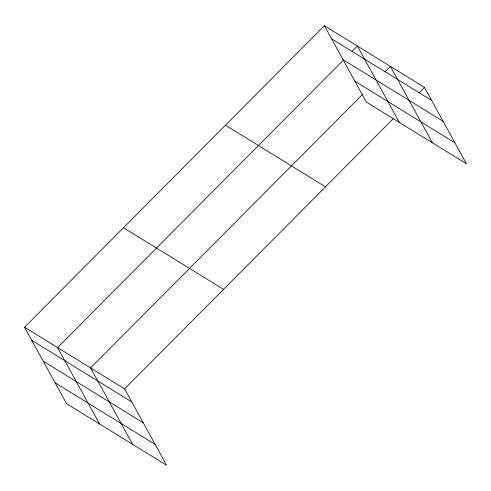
<?xml version="1.0" encoding="UTF-8"?>
<svg xmlns="http://www.w3.org/2000/svg" width="491" height="491" viewBox="0 0 491 491"><rect width="100%" height="100%" fill="white"/><g stroke="black" fill="none" stroke-linecap="round" stroke-linejoin="round"><path stroke-width="0.74" d="M24.55 327.227L124.597 388.86L166.615 465.284L66.567 403.651L24.55 327.227L324.385 25.716L424.433 87.349L466.45 163.773L366.403 102.14L324.385 25.716M343.344 60.19L57.564 347.567L99.581 423.991M351.998 51.487L357.399 46.056L399.416 122.48M362.843 94.119L90.583 367.906L132.601 444.33M385.012 71.827L390.419 66.389L432.436 142.813M124.597 388.86L393.616 118.337M419.026 92.781L424.433 87.349M331.566 38.777L431.62 100.409M343.062 59.687L443.109 121.32M354.907 81.23L454.954 142.863M225.443 125.217L325.49 186.844M123.493 227.732L223.546 289.359M31.731 340.294L131.784 401.926M43.226 361.204L143.274 422.831M55.072 382.747L155.119 444.373"/></g></svg>
